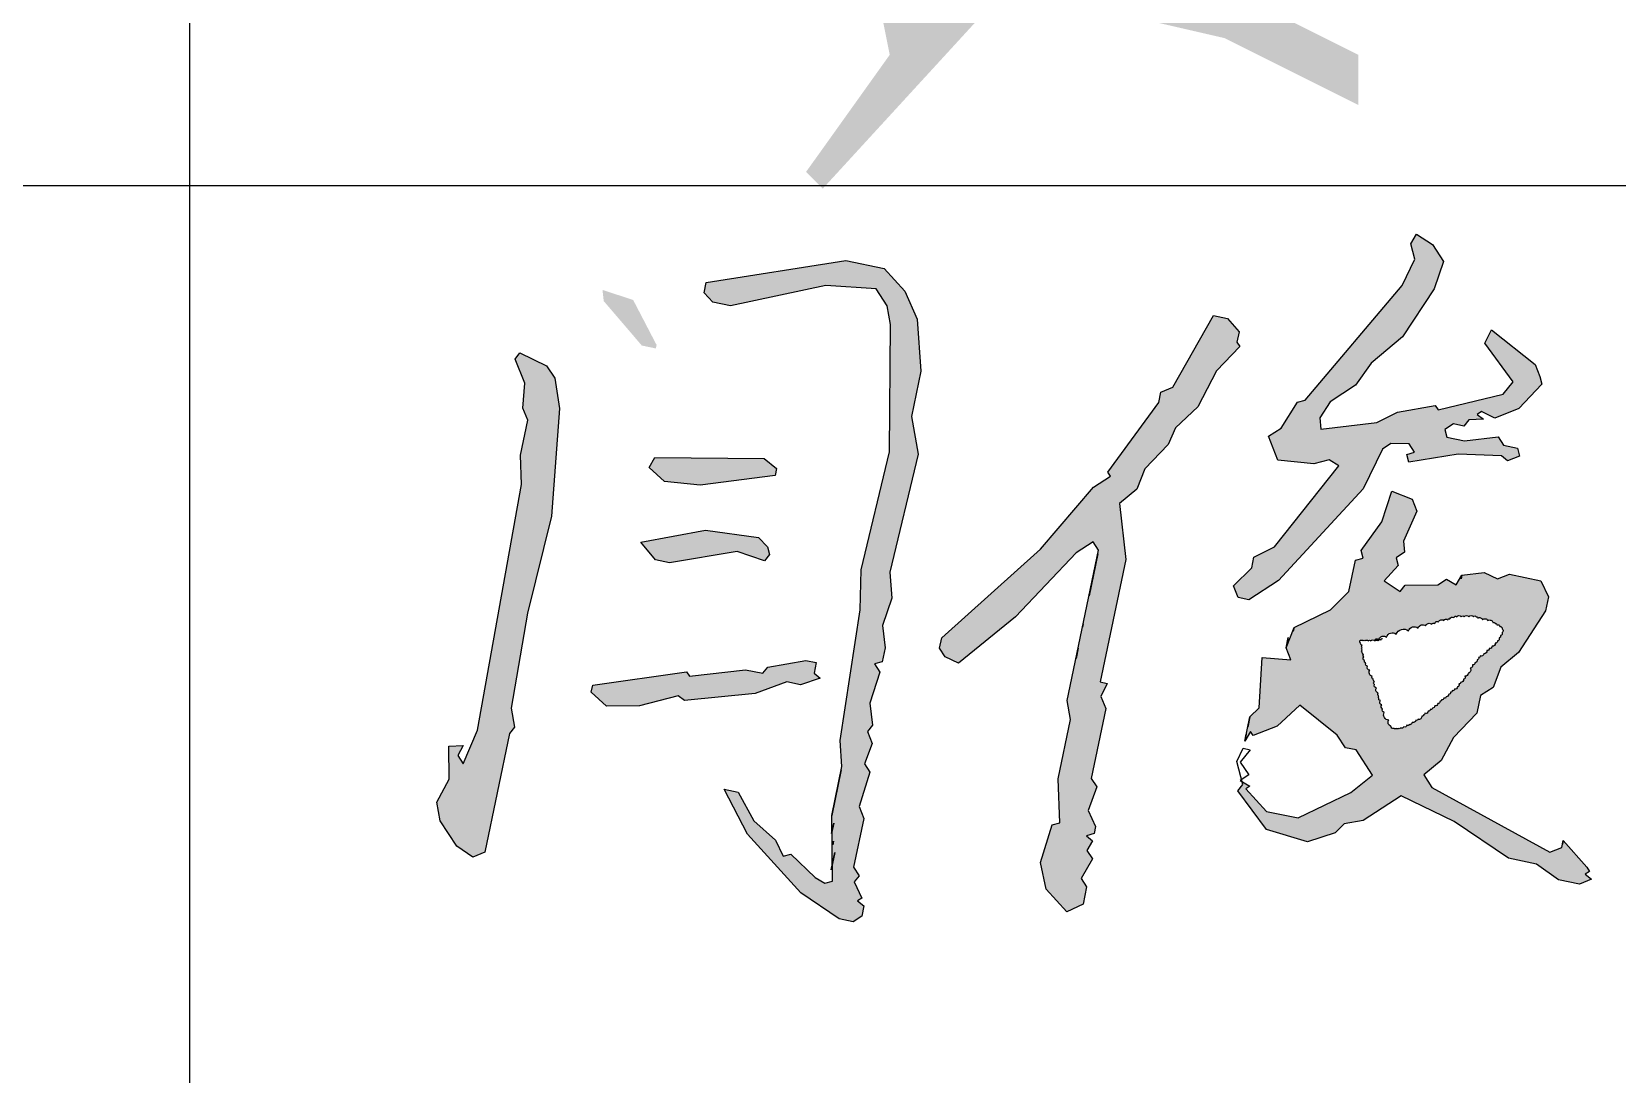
# Model space of a CAD drawing. Extents: x 5188914 to 7068445, y -542675 to 2032183.
# Drawn here: x 5235774 to 5236911, y -402085 to -401337 of the extents above; entities that cross this region are included whole.
import ezdxf

# ---------------------------------------------------------------- set-up
doc = ezdxf.new("R2010")
doc.units = 0
doc.header["$LTSCALE"] = 1000
doc.header["$MEASUREMENT"] = 0
doc.layers.get('0').update_dxf_attribs({"linetype": 'CONTINUOUS'})

msp = doc.modelspace()

# ---------------------------------------------------------------- hatches: boundary and pattern name
h = msp.add_hatch(color=0)
h.dxf.hatch_style = 1
h.paths.add_polyline_path([(5236197, -401077.9), (5236173, -401005.9), (5236161, -400993.9), (5236149, -401053.9), (5236269, -401233.9), (5236281, -401209.9)])
h.paths.add_polyline_path([(5236341, -401029.9), (5236341, -401053.9), (5236377, -401077.9), (5236377, -401029.9), (5236449, -401005.9), (5236449, -401053.9), (5236485, -401005.9), (5236617, -401005.9), (5236617, -401041.9), (5236495.2, -401141.6), (5236557, -401137.9), (5236665, -401017.9), (5236617, -400969.9), (5236377, -400981.9), (5236389, -400957.9), (5236365, -400945.9), (5236341, -401005.9), (5236245, -401029.9), (5236221, -401053.9), (5236257, -401065.9)])
h.paths.add_polyline_path([(5236557, -401089.9), (5236569, -401065.9), (5236557, -401053.9), (5236293, -401149.9), (5236305, -401173.9), (5236401, -401137.9), (5236377, -401293.9), (5236389, -401353.9), (5236329, -401437.9), (5236341, -401449.9), (5236473, -401305.9), (5236629, -401341.9), (5236725, -401389.9), (5236725, -401353.9), (5236677, -401329.9), (5236665, -401317.9), (5236545, -401269.9), (5236593, -401197.9), (5236569, -401161.9), (5236461, -401149.9), (5236425, -401173.9), (5236437, -401137.9)])
h.paths.add_polyline_path([(5236425, -401197.9), (5236521, -401185.9), (5236557, -401185.9), (5236557, -401209.9), (5236509, -401245.9), (5236461, -401209.9), (5236425, -401281.9)], flags=16)
at = {"linetype": 'Continuous'}
h = msp.add_hatch(color=256, dxfattribs=at)
h.paths.add_polyline_path([(5236152.1, -401607.7), (5236148.8, -401586), (5236142.8, -401577), (5236123.8, -401567.8), (5236120.3, -401572.2), (5236127.2, -401589.4), (5236126, -401607.4), (5236129.4, -401616), (5236124.2, -401641.1), (5236125, -401662.2), (5236093.4, -401838.6), (5236083.1, -401862.6), (5236079.2, -401856.6), (5236083.2, -401849.6), (5236072.7, -401850), (5236073, -401873.6), (5236064.3, -401890.1), (5236066.7, -401903.6), (5236078.6, -401921.8), (5236090.1, -401929.5), (5236098.6, -401926), (5236116.4, -401840.8), (5236120, -401836.3), (5236117.6, -401822.8), (5236129.2, -401754.6), (5236146.4, -401684.9)])
h.paths.add_polyline_path([(5236205, -401529.8), (5236183, -401522.6), (5236183.9, -401530.6), (5236211.2, -401562.5), (5236221.3, -401564.6), (5236221.8, -401562.1)])
h.paths.add_polyline_path([(5236343.2, -401519.5), (5236379.3, -401521.8), (5236387.2, -401533.9), (5236389.6, -401547.5), (5236388.8, -401638.8), (5236368.5, -401723.5), (5236367.7, -401752.1), (5236353.4, -401845.9), (5236354.7, -401864.5), (5236347.4, -401899.6), (5236348, -401946.8), (5236342.4, -401948.2), (5236335.5, -401944.1), (5236318, -401927.4), (5236312.5, -401928.9), (5236307.1, -401917.3), (5236291.6, -401903.6), (5236280.3, -401882.9), (5236270.2, -401880.8), (5236287, -401913.1), (5236325.3, -401955.1), (5236352.8, -401973.9), (5236362.8, -401976), (5236368.9, -401972), (5236370.4, -401964.5), (5236365.9, -401961), (5236369, -401959), (5236363.5, -401947.4), (5236367.1, -401942.9), (5236363.1, -401936.9), (5236370.5, -401901.8), (5236367, -401893.2), (5236374.8, -401868.7), (5236370.8, -401862.6), (5236376.5, -401848.1), (5236373, -401839.5), (5236376.6, -401835), (5236374.7, -401819), (5236381.9, -401796.9), (5236378, -401790.9), (5236383.5, -401789.4), (5236385.6, -401779.4), (5236383.7, -401763.3), (5236390.4, -401743.8), (5236389.1, -401725.2), (5236409.4, -401640.5), (5236404.6, -401613.4), (5236411.4, -401580.8), (5236408.7, -401543.6), (5236399.9, -401523.5), (5236384.9, -401507.3), (5236357.4, -401501.5), (5236257.3, -401517.2), (5236255.8, -401524.7), (5236262.2, -401531.3), (5236274.8, -401533.9)])
h.paths.add_polyline_path([(5236298.9, -401643.6), (5236220.6, -401642.9), (5236216.5, -401649.9), (5236227.5, -401660), (5236253, -401662.8), (5236306.8, -401655.7), (5236307.9, -401650.7)])
h.paths.add_polyline_path([(5236301.4, -401706.9), (5236294.9, -401700.3), (5236256.8, -401694.9), (5236210.5, -401703.6), (5236221, -401716.2), (5236231, -401718.3), (5236279.7, -401710.2), (5236299.3, -401716.9), (5236302.8, -401712.4)])
h.paths.add_polyline_path([(5236315.1, -401803.9), (5236325.1, -401806), (5236339.2, -401801.1), (5236334.7, -401797.5), (5236336.3, -401790), (5236328.8, -401788.4), (5236301.6, -401793.2), (5236298.1, -401797.7), (5236285.5, -401795.1), (5236245.3, -401799.8), (5236243.3, -401796.7), (5236176, -401806.2), (5236174.9, -401811.2), (5236185.9, -401821.3), (5236209.5, -401821), (5236237.2, -401813.8), (5236241.7, -401817.3), (5236292.4, -401812.2)])
h.paths.add_polyline_path([(5236588.7, -401633.6), (5236593.8, -401621.5), (5236610, -401606.6), (5236623.3, -401580.6), (5236640, -401563.2), (5236638, -401560.2), (5236639.6, -401552.7), (5236631.1, -401543), (5236621.1, -401540.9), (5236592.1, -401592.4), (5236583.5, -401595.9), (5236581.9, -401603.4), (5236545.3, -401653.3), (5236547.3, -401656.3), (5236535.2, -401664.2), (5236497.2, -401708.6), (5236426.3, -401772.2), (5236424.7, -401779.7), (5236428.7, -401785.8), (5236438.2, -401790.4), (5236479.2, -401757.1), (5236522.7, -401711.3), (5236534.9, -401703.4), (5236538.8, -401709.4), (5236516.3, -401817.2), (5236518.7, -401830.8), (5236509.8, -401873.4), (5236511, -401905), (5236505.5, -401906.5), (5236497.2, -401933.5), (5236501.1, -401952.6), (5236516, -401968.8), (5236527.6, -401963.4), (5236530.2, -401950.9), (5236526.2, -401944.8), (5236534.4, -401930.8), (5236530.4, -401924.8), (5236534.5, -401917.8), (5236530, -401914.2), (5236535.6, -401912.7), (5236536.6, -401907.7), (5236531.2, -401896.1), (5236537.4, -401879.1), (5236533.4, -401873.1), (5236543.9, -401822.9), (5236540.4, -401814.4), (5236545, -401804.9), (5236540, -401803.8), (5236558.3, -401716.1), (5236553.7, -401675.9), (5236566.3, -401665.5), (5236572, -401651)])
h.paths.add_polyline_path([(5236734.3, -401575.1), (5236756.6, -401556.2), (5236779.4, -401521.7), (5236786.1, -401502.2), (5236778.2, -401490.1), (5236766.7, -401482.5), (5236762.7, -401489.5), (5236765.6, -401500.5), (5236756.4, -401519.5), (5236686.9, -401601.8), (5236681.3, -401603.2), (5236669.6, -401621.7), (5236660.5, -401627.6), (5236667.4, -401644.8), (5236693, -401647.5), (5236704.1, -401644.6), (5236711.1, -401648.7), (5236664.9, -401707), (5236650.2, -401714.4), (5236648.7, -401721.9), (5236635.5, -401734.9), (5236638.9, -401743.4), (5236646.5, -401745), (5236667.7, -401731.1), (5236728.5, -401665.4), (5236742.3, -401636.9), (5236748.4, -401632.9), (5236761.4, -401633), (5236765.4, -401639.1), (5236759.8, -401640.6), (5236761.3, -401646.1), (5236796.5, -401640.4), (5236827.6, -401641.7), (5236832.1, -401645.2), (5236840.7, -401641.8), (5236839.2, -401636.2), (5236829.2, -401634.1), (5236825.2, -401628.1), (5236801.1, -401630.9), (5236788.6, -401628.3), (5236787.1, -401622.7), (5236793.2, -401618.8), (5236800.7, -401620.3), (5236804.2, -401615.8), (5236814.8, -401615.4), (5236810.3, -401611.9), (5236813.3, -401609.9), (5236822.8, -401614.5), (5236840, -401607.6), (5236856.7, -401590.2), (5236855.2, -401584.7), (5236851.8, -401576.1), (5236820.4, -401551.2), (5236815.8, -401560.7), (5236836.1, -401588.5), (5236829, -401597.5), (5236782.2, -401608.6), (5236780.2, -401605.6), (5236753.1, -401610.4), (5236738.4, -401617.8), (5236698.2, -401622.5), (5236697.3, -401614.4), (5236704.9, -401602.9), (5236723.1, -401591)])
h.paths.add_polyline_path([(5236757.3, -401702.8), (5236767, -401681.3), (5236763.6, -401672.7), (5236749.1, -401667.1), (5236741.8, -401689.1), (5236727.1, -401709.6), (5236728.6, -401715.1), (5236723, -401716.6), (5236718.3, -401739.1), (5236705.1, -401752.1), (5236678.9, -401764.9), (5236673.3, -401779.4), (5236676.7, -401788), (5236656.1, -401786.3), (5236653.8, -401822.4), (5236647.2, -401828.9), (5236645.7, -401836.4), (5236643.6, -401846.4), (5236647.7, -401839.4), (5236649.6, -401842.4), (5236666.8, -401835.6), (5236683, -401820.6), (5236709.9, -401842), (5236715.8, -401851.1), (5236723.4, -401852.6), (5236735.2, -401870.8), (5236719.6, -401883.2), (5236681.8, -401901.5), (5236659.2, -401896.8), (5236644.3, -401880.6), (5236647.3, -401878.6), (5236641.7, -401875.3), (5236642.3, -401877.5), (5236638.7, -401882), (5236659.1, -401909.8), (5236688.6, -401918.6), (5236708.3, -401912.2), (5236714.9, -401905.8), (5236728.4, -401903.4), (5236755.7, -401885.5), (5236793.7, -401903.9), (5236832.6, -401930.4), (5236852.7, -401934.6), (5236868.6, -401945.8), (5236883.7, -401948.9), (5236892.2, -401945.5), (5236887.8, -401941.9), (5236890.8, -401939.9), (5236888.8, -401936.9), (5236871.9, -401917.7), (5236871.4, -401920.2), (5236870.9, -401922.7), (5236862.3, -401926.1), (5236777.8, -401879.7), (5236771.9, -401870.6), (5236784.5, -401860.2), (5236793.2, -401843.7), (5236809.9, -401826.3), (5236812.6, -401813.7), (5236821.6, -401807.8), (5236827.3, -401793.3), (5236839.9, -401782.8), (5236859.3, -401752.9), (5236861.4, -401742.9), (5236855.9, -401731.3), (5236833.4, -401726.6), (5236824.8, -401730), (5236815.3, -401725.4), (5236799.2, -401727.3), (5236795.2, -401734.3), (5236788.2, -401730.2), (5236782.1, -401734.1), (5236758.5, -401734.4), (5236755, -401738.9), (5236743.5, -401731.3), (5236753.6, -401720.3), (5236752.2, -401714.8), (5236758.2, -401710.8)])
h.paths.add_polyline_path([(5236760.9, -401767.3, -0.520567), (5236767.9, -401765.2, -0.520567), (5236773.3, -401763.6, -0.520567), (5236777.7, -401762.5, -0.520567), (5236779.8, -401761.9, -0.520567), (5236782.6, -401760.8, -0.520567), (5236786.3, -401759.8, -0.520567), (5236789.1, -401759.2, -0.520567), (5236790.7, -401758.7, -0.520567), (5236793.4, -401757.6, -0.520567), (5236795.6, -401757.1, -0.520567), (5236798.8, -401757.1, -0.520567), (5236801, -401757.1, -0.520567), (5236804.2, -401757.1, -0.520567), (5236807.5, -401757.1, -0.520567), (5236809.6, -401757.1, -0.520567), (5236810.7, -401758.1, -0.520567), (5236814, -401759.2, -0.520567), (5236817.8, -401759.8, -0.520567), (5236821.6, -401761.4, -0.520567), (5236823.2, -401761.9, -0.520567), (5236824.3, -401763, -0.520567), (5236826.5, -401764.1, -0.520567), (5236828.1, -401765.7, -0.520567), (5236828.1, -401768.4, -0.520567), (5236827, -401770.6, -0.520567), (5236825.9, -401772.2, -0.520567), (5236824.8, -401774.4, -0.520567), (5236823.2, -401776, -0.520567), (5236821, -401778.2, -0.520567), (5236818.9, -401779.8, -0.520567), (5236817.2, -401781.4, -0.520567), (5236815.1, -401783.6, -0.520567), (5236812.4, -401785.2, -0.520567), (5236811.3, -401786.3, -0.520567), (5236810.2, -401787.9, -0.520567), (5236808.6, -401790.1, -0.520567), (5236806.9, -401791.7, -0.520567), (5236805.3, -401793.9, -0.520567), (5236803.7, -401797.7, -0.520567), (5236801.5, -401799.8, -0.520567), (5236800.4, -401802, -0.520567), (5236798.3, -401804.2, -0.520567), (5236797.2, -401805.3, -0.520567), (5236796.1, -401807.4, -0.520567), (5236793.9, -401809, -0.520567), (5236792.3, -401810.1, -0.520567), (5236791.2, -401811.2, -0.520567), (5236789.6, -401812.8, -0.520567), (5236788, -401814.5, -0.520567), (5236786.3, -401815.5, -0.520567), (5236784.7, -401816.6, -0.520567), (5236783.6, -401817.7, -0.520567), (5236782, -401819.3, -0.520567), (5236779.8, -401821, -0.520567), (5236778.2, -401822.6, -0.520567), (5236776.6, -401823.7, -0.520567), (5236775, -401824.8, -0.520567), (5236772.8, -401826.4, -0.520567), (5236771.7, -401827.5, -0.520567), (5236770.6, -401828.5, -0.520567), (5236767.9, -401830.7, -0.520567), (5236766.3, -401831.3, -0.520567), (5236763.6, -401832.9, -0.520567), (5236761.4, -401834.5, -0.520567), (5236759.8, -401835, -0.520567), (5236757.6, -401836.1, -0.520567), (5236755.5, -401836.7, -0.520567), (5236753.8, -401837.2, -0.520567), (5236752.2, -401837.2, -0.520567), (5236750.6, -401837.2, -0.520567), (5236748.4, -401835.6, -0.520567), (5236746.8, -401831.3, -0.520567), (5236743.5, -401825.8, -0.520567), (5236742.4, -401823.1, -0.520567), (5236741.9, -401820.4, -0.520567), (5236740.8, -401817.2, -0.520567), (5236739.7, -401815.5, -0.520567), (5236739.7, -401813.9, -0.520567), (5236739.2, -401811.8, -0.520567), (5236738.1, -401808, -0.520567), (5236736.5, -401805.8, -0.520567), (5236736.5, -401803.6, -0.520567), (5236735.9, -401802, -0.520567), (5236734.9, -401799.8, -0.520567), (5236733.2, -401795.5, -0.520567), (5236731.6, -401792.8, -0.520567), (5236730.5, -401790.1, -0.520567), (5236729.4, -401788.5, -0.520567), (5236728.9, -401785.8, -0.520567), (5236728.9, -401784.1, -0.520567), (5236727.8, -401782.5, -0.520567), (5236727.8, -401780.9, -0.520567), (5236727.8, -401779.3, -0.520567), (5236727.8, -401777.6, -0.520567), (5236726.7, -401776, -0.520567), (5236726.2, -401774.4, -0.520567), (5236728.4, -401774.4, -0.520567), (5236730, -401774.4, -0.520567), (5236732.1, -401774.4, -0.520567), (5236733.8, -401774.4, -0.435193), (5236736.7, -401774, -0.455955), (5236739.7, -401773.3, -0.520567), (5236745.2, -401771.7, -0.520567), (5236752.2, -401769.5, -0.520567)], flags=16)
h.paths.add_polyline_path([(5237125.6, -401667.3), (5237087.6, -401648.9), (5237081.2, -401642.4), (5237073.1, -401643.3), (5237066.6, -401636.7), (5237049.1, -401633), (5237054.9, -401655.2), (5237084, -401666.5), (5237090.4, -401673.1), (5237089.4, -401678.1), (5237111.9, -401682.8), (5237127.1, -401672.9)])
h.paths.add_polyline_path([(5237041.3, -401720.3), (5237024.3, -401714.2), (5237005.7, -401715.5), (5237013.1, -401730.1), (5237045.2, -401739.4), (5237047, -401755.5), (5237053.5, -401762.1), (5237062.2, -401745.6)])
h.paths.add_polyline_path([(5237082.6, -401823.1), (5237081.1, -401817.6), (5237090.2, -401811.6), (5237086.3, -401805.6), (5237094.3, -401804.6), (5237092.8, -401799.1), (5237098.4, -401797.6), (5237098.9, -401795.1), (5237089.9, -401788), (5237089.4, -401790.5), (5237088.9, -401793), (5237080.3, -401796.5), (5237050.4, -401826.8), (5237045.8, -401836.3), (5237030.2, -401848.8), (5237025.6, -401858.3), (5236990.2, -401877), (5236988.7, -401884.6), (5236992.6, -401890.6), (5237007.1, -401896.3), (5237030.3, -401885.4), (5237061.8, -401847.5), (5237059.8, -401844.5), (5237068.9, -401838.6), (5237067.4, -401833)])
h.paths.add_polyline_path([(5237219.8, -401629.5), (5237240, -401620.6), (5237293.8, -401613.6), (5237308.8, -401616.7), (5237332.9, -401613.9), (5237336.9, -401620), (5237339, -401610), (5237355.5, -401618.6), (5237364.1, -401615.2), (5237365.1, -401610.2), (5237347.2, -401596), (5237349.1, -401599), (5237343.1, -401603), (5237331.6, -401595.3), (5237300.5, -401594.1), (5237296.9, -401598.5), (5237274.4, -401593.8), (5237260.8, -401596.2), (5237256.8, -401590.2), (5237272.6, -401564.7), (5237277.3, -401542.1), (5237271.9, -401530.5), (5237257.9, -401522.4), (5237254.4, -401526.9), (5237251.6, -401552.5), (5237225.2, -401591.4), (5237219.7, -401592.8), (5237218.1, -401600.4), (5237175.3, -401617.6), (5237174.7, -401620.1), (5237173.2, -401627.6), (5237179.1, -401636.7), (5237146.2, -401669), (5237144.1, -401679), (5237136.1, -401680), (5237131.5, -401689.5), (5237140.9, -401694.1), (5237145, -401687.1), (5237150, -401688.1), (5237154.1, -401681.1), (5237159.1, -401682.2), (5237157.7, -401676.7), (5237180.9, -401665.8), (5237185.5, -401656.3), (5237203.1, -401646.9)])

# ---------------------------------------------------------------- linework, layer by layer
for p, q in [((5235887.2, -403397.6), (5235887.2, -400147.6)), ((5235887.2, -403397.6), (5235887.2, -400147.6)), ((5235887.2, -403397.6), (5235887.2, -400147.6)), ((5234307.2, -401447.6), (5239807.2, -401447.6))]:
    msp.add_line(p, q)
for points in [[(5236855.2, -401584.7), (5236856.7, -401590.2), (5236840, -401607.6), (5236822.8, -401614.5), (5236813.3, -401609.9), (5236810.3, -401611.9), (5236814.8, -401615.4), (5236804.2, -401615.8), (5236800.7, -401620.3), (5236793.2, -401618.8), (5236787.1, -401622.7), (5236788.6, -401628.3), (5236801.1, -401630.9), (5236825.2, -401628.1), (5236829.2, -401634.1), (5236839.2, -401636.2), (5236840.7, -401641.8), (5236832.1, -401645.2), (5236827.6, -401641.7), (5236796.5, -401640.4), (5236761.3, -401646.1), (5236759.8, -401640.6), (5236765.4, -401639.1), (5236761.4, -401633), (5236748.4, -401632.9), (5236742.3, -401636.9), (5236728.5, -401665.4), (5236667.7, -401731.1), (5236646.5, -401745), (5236638.9, -401743.4), (5236635.5, -401734.9), (5236648.7, -401721.9), (5236650.2, -401714.4), (5236664.9, -401707), (5236711.1, -401648.7), (5236704.1, -401644.6), (5236693, -401647.5), (5236667.4, -401644.8), (5236660.5, -401627.6), (5236669.6, -401621.7), (5236681.3, -401603.2), (5236686.9, -401601.8), (5236756.4, -401519.5), (5236765.6, -401500.5), (5236762.7, -401489.5), (5236766.7, -401482.5), (5236778.2, -401490.1), (5236786.1, -401502.2), (5236779.4, -401521.7), (5236756.6, -401556.2), (5236734.3, -401575.1), (5236723.1, -401591), (5236704.9, -401602.9), (5236697.3, -401614.4), (5236698.2, -401622.5), (5236738.4, -401617.8), (5236753.1, -401610.4), (5236780.2, -401605.6), (5236782.2, -401608.6), (5236829, -401597.5), (5236836.1, -401588.5), (5236815.8, -401560.7), (5236820.4, -401551.2), (5236851.8, -401576.1), (5236855.2, -401584.7)], [(5236370.4, -401964.5), (5236368.9, -401972), (5236362.8, -401976), (5236352.8, -401973.9), (5236325.3, -401955.1), (5236287, -401913.1), (5236270.2, -401880.8), (5236280.3, -401882.9), (5236291.6, -401903.6), (5236307.1, -401917.3), (5236312.5, -401928.9), (5236318, -401927.4), (5236335.5, -401944.1), (5236342.4, -401948.2), (5236348, -401946.8), (5236347.4, -401899.6), (5236354.7, -401864.5), (5236353.4, -401845.9), (5236367.7, -401752.1), (5236368.5, -401723.5), (5236388.8, -401638.8), (5236389.6, -401547.5), (5236387.2, -401533.9), (5236379.3, -401521.8), (5236343.2, -401519.5), (5236274.8, -401533.9), (5236262.2, -401531.3), (5236255.8, -401524.7), (5236257.3, -401517.2), (5236357.4, -401501.5), (5236384.9, -401507.3), (5236399.9, -401523.5), (5236408.7, -401543.6), (5236411.4, -401580.8), (5236404.6, -401613.4), (5236409.4, -401640.5), (5236389.1, -401725.2), (5236390.4, -401743.8), (5236383.7, -401763.3), (5236385.6, -401779.4), (5236383.5, -401789.4), (5236378, -401790.9), (5236381.9, -401796.9), (5236374.7, -401819), (5236376.6, -401835), (5236373, -401839.5), (5236376.5, -401848.1), (5236370.8, -401862.6), (5236374.8, -401868.7), (5236367, -401893.2), (5236370.5, -401901.8), (5236363.1, -401936.9), (5236367.1, -401942.9), (5236363.5, -401947.4), (5236369, -401959), (5236365.9, -401961), (5236370.4, -401964.5)], [(5236639.6, -401552.7), (5236638, -401560.2), (5236640, -401563.2), (5236623.3, -401580.6), (5236610, -401606.6), (5236593.8, -401621.5), (5236588.7, -401633.6), (5236572, -401651), (5236566.3, -401665.5), (5236553.7, -401675.9), (5236558.3, -401716.1), (5236540, -401803.8), (5236545, -401804.9), (5236540.4, -401814.4), (5236543.9, -401822.9), (5236533.4, -401873.1), (5236537.4, -401879.1), (5236531.2, -401896.1), (5236536.6, -401907.7), (5236535.6, -401912.7), (5236530, -401914.2), (5236534.5, -401917.8), (5236530.4, -401924.8), (5236534.4, -401930.8), (5236526.2, -401944.8), (5236530.2, -401950.9), (5236527.6, -401963.4), (5236516, -401968.8), (5236501.1, -401952.6), (5236497.2, -401933.5), (5236505.5, -401906.5), (5236511, -401905), (5236509.8, -401873.4), (5236518.7, -401830.8), (5236516.3, -401817.2), (5236538.8, -401709.4), (5236534.9, -401703.4), (5236522.7, -401711.3), (5236479.2, -401757.1), (5236438.2, -401790.4), (5236428.7, -401785.8), (5236424.7, -401779.7), (5236426.3, -401772.2), (5236497.2, -401708.6), (5236535.2, -401664.2), (5236547.3, -401656.3), (5236545.3, -401653.3), (5236581.9, -401603.4), (5236583.5, -401595.9), (5236592.1, -401592.4), (5236621.1, -401540.9), (5236631.1, -401543), (5236639.6, -401552.7)], [(5236120, -401836.3), (5236116.4, -401840.8), (5236098.6, -401926), (5236090.1, -401929.5), (5236078.6, -401921.8), (5236066.7, -401903.6), (5236064.3, -401890.1), (5236073, -401873.6), (5236072.7, -401850), (5236083.2, -401849.6), (5236079.2, -401856.6), (5236083.1, -401862.6), (5236093.4, -401838.6), (5236125, -401662.2), (5236124.2, -401641.1), (5236129.4, -401616), (5236126, -401607.4), (5236127.2, -401589.4), (5236120.3, -401572.2), (5236123.8, -401567.8), (5236142.8, -401577), (5236148.8, -401586), (5236152.1, -401607.7), (5236146.4, -401684.9), (5236129.2, -401754.6), (5236117.6, -401822.8), (5236120, -401836.3)], [(5236307.9, -401650.7), (5236306.8, -401655.7), (5236253, -401662.8), (5236227.5, -401660), (5236216.5, -401649.9), (5236220.6, -401642.9), (5236298.9, -401643.6), (5236307.9, -401650.7)], [(5236888.8, -401936.9), (5236890.8, -401939.9), (5236887.8, -401941.9), (5236892.2, -401945.5), (5236883.7, -401948.9), (5236868.6, -401945.8), (5236852.7, -401934.6), (5236832.6, -401930.4), (5236793.7, -401903.9), (5236755.7, -401885.5), (5236728.4, -401903.4), (5236714.9, -401905.8), (5236708.3, -401912.2), (5236688.6, -401918.6), (5236659.1, -401909.8), (5236638.7, -401882), (5236642.3, -401877.5), (5236637.9, -401860.9), (5236642.5, -401851.4), (5236647.5, -401852.5), (5236640.4, -401861.4), (5236646.4, -401870.5), (5236640.3, -401874.5), (5236647.3, -401878.6), (5236644.3, -401880.6), (5236659.2, -401896.8), (5236681.8, -401901.5), (5236719.6, -401883.2), (5236735.2, -401870.8), (5236723.4, -401852.6), (5236715.8, -401851.1), (5236709.9, -401842), (5236683, -401820.6), (5236666.8, -401835.6), (5236649.6, -401842.4), (5236647.7, -401839.4), (5236643.6, -401846.4), (5236647.2, -401828.9), (5236653.8, -401822.4), (5236656.1, -401786.3), (5236676.7, -401788), (5236673.3, -401779.4), (5236678.9, -401764.9), (5236705.1, -401752.1), (5236718.3, -401739.1), (5236723, -401716.6), (5236728.6, -401715.1), (5236727.1, -401709.6), (5236741.8, -401689.1), (5236749.1, -401667.1), (5236763.6, -401672.7), (5236767, -401681.3), (5236757.3, -401702.8), (5236758.2, -401710.8), (5236752.2, -401714.8), (5236753.6, -401720.3), (5236743.5, -401731.3), (5236755, -401738.9), (5236758.5, -401734.4), (5236782.1, -401734.1), (5236788.2, -401730.2), (5236795.2, -401734.3), (5236799.2, -401727.3), (5236815.3, -401725.4), (5236824.8, -401730), (5236833.4, -401726.6), (5236855.9, -401731.3), (5236861.4, -401742.9), (5236859.3, -401752.9), (5236839.9, -401782.8), (5236827.3, -401793.3), (5236821.6, -401807.8), (5236812.6, -401813.7), (5236809.9, -401826.3), (5236793.2, -401843.7), (5236784.5, -401860.2), (5236771.9, -401870.6), (5236777.8, -401879.7), (5236862.3, -401926.1), (5236870.9, -401922.7), (5236871.9, -401917.7), (5236888.8, -401936.9)], [(5236301.4, -401706.9), (5236302.8, -401712.4), (5236299.3, -401716.9), (5236279.7, -401710.2), (5236231, -401718.3), (5236221, -401716.2), (5236210.5, -401703.6), (5236256.8, -401694.9), (5236294.9, -401700.3), (5236301.4, -401706.9)], [(5236538.3, -401711.9), (5236532, -401742), (5236538.3, -401711.9)], [(5236799.2, -401727.3), (5236798.7, -401729.8), (5236799.2, -401727.3)], [(5236527.8, -401762.1), (5236527.3, -401764.6), (5236527.8, -401762.1)], [(5236678.9, -401764.9), (5236678.4, -401767.4), (5236678.9, -401764.9)], [(5236674.8, -401771.9), (5236673.3, -401779.4), (5236674.8, -401771.9)], [(5236524.2, -401779.6), (5236522.6, -401787.1), (5236524.2, -401779.6)], [(5236334.7, -401797.5), (5236339.2, -401801.1), (5236325.1, -401806), (5236315.1, -401803.9), (5236292.4, -401812.2), (5236241.7, -401817.3), (5236237.2, -401813.8), (5236209.5, -401821), (5236185.9, -401821.3), (5236174.9, -401811.2), (5236176, -401806.2), (5236243.3, -401796.7), (5236245.3, -401799.8), (5236285.5, -401795.1), (5236298.1, -401797.7), (5236301.6, -401793.2), (5236328.8, -401788.4), (5236336.3, -401790), (5236334.7, -401797.5)], [(5236647.2, -401828.9), (5236645.7, -401836.4), (5236647.2, -401828.9)], [(5236644.6, -401841.4), (5236643.6, -401846.4), (5236644.6, -401841.4)], [(5236354.2, -401867), (5236347.4, -401899.6), (5236354.2, -401867)], [(5236348.8, -401905.1), (5236347.3, -401912.6), (5236348.8, -401905.1)], [(5236348.7, -401918.2), (5236348.2, -401920.7), (5236348.7, -401918.2)], [(5236871.9, -401917.7), (5236871.4, -401920.2), (5236871.9, -401917.7)], [(5236349.7, -401926.2), (5236347, -401938.7), (5236349.7, -401926.2)]]:
    msp.add_lwpolyline(points, dxfattribs=at)
msp.add_lwpolyline([(5236736.5, -401774.4, -0.520567), (5236739.7, -401773.3, -0.520567), (5236739.7, -401773.3, -0.520567), (5236745.2, -401771.7, -0.520567), (5236745.2, -401771.7, -0.520567), (5236752.2, -401769.5, -0.520567), (5236752.2, -401769.5, -0.520567), (5236760.9, -401767.3, -0.520567), (5236760.9, -401767.3, -0.520567), (5236767.9, -401765.2, -0.520567), (5236767.9, -401765.2, -0.520567), (5236773.3, -401763.6, -0.520567), (5236773.3, -401763.6, -0.520567), (5236777.7, -401762.5, -0.520567), (5236777.7, -401762.5, -0.520567), (5236779.8, -401761.9, -0.520567), (5236779.8, -401761.9, -0.520567), (5236782.6, -401760.8, -0.520567), (5236782.6, -401760.8, -0.520567), (5236786.3, -401759.8, -0.520567), (5236786.3, -401759.8, -0.520567), (5236789.1, -401759.2, -0.520567), (5236789.1, -401759.2, -0.520567), (5236790.7, -401758.7, -0.520567), (5236790.7, -401758.7, -0.520567), (5236793.4, -401757.6, -0.520567), (5236793.4, -401757.6, -0.520567), (5236795.6, -401757.1, -0.520567), (5236795.6, -401757.1, -0.520567), (5236798.8, -401757.1, -0.520567), (5236798.8, -401757.1, -0.520567), (5236801, -401757.1, -0.520567), (5236801, -401757.1, -0.520567), (5236804.2, -401757.1, -0.520567), (5236804.2, -401757.1, -0.520567), (5236807.5, -401757.1, -0.520567), (5236807.5, -401757.1, -0.520567), (5236809.6, -401757.1, -0.520567), (5236809.6, -401757.1, -0.520567), (5236810.7, -401758.1, -0.520567), (5236810.7, -401758.1, -0.520567), (5236814, -401759.2, -0.520567), (5236814, -401759.2, -0.520567), (5236817.8, -401759.8, -0.520567), (5236817.8, -401759.8, -0.520567), (5236821.6, -401761.4, -0.520567), (5236821.6, -401761.4, -0.520567), (5236823.2, -401761.9, -0.520567), (5236823.2, -401761.9, -0.520567), (5236824.3, -401763, -0.520567), (5236824.3, -401763, -0.520567), (5236826.5, -401764.1, -0.520567), (5236826.5, -401764.1, -0.520567), (5236828.1, -401765.7, -0.520567), (5236828.1, -401765.7, -0.520567), (5236828.1, -401768.4, -0.520567), (5236828.1, -401768.4, -0.520567), (5236827, -401770.6, -0.520567), (5236827, -401770.6, -0.520567), (5236825.9, -401772.2, -0.520567), (5236825.9, -401772.2, -0.520567), (5236824.8, -401774.4, -0.520567), (5236824.8, -401774.4, -0.520567), (5236823.2, -401776, -0.520567), (5236823.2, -401776, -0.520567), (5236821, -401778.2, -0.520567), (5236821, -401778.2, -0.520567), (5236818.9, -401779.8, -0.520567), (5236818.9, -401779.8, -0.520567), (5236817.2, -401781.4, -0.520567), (5236817.2, -401781.4, -0.520567), (5236815.1, -401783.6, -0.520567), (5236815.1, -401783.6, -0.520567), (5236812.4, -401785.2, -0.520567), (5236812.4, -401785.2, -0.520567), (5236811.3, -401786.3, -0.520567), (5236811.3, -401786.3, -0.520567), (5236810.2, -401787.9, -0.520567), (5236810.2, -401787.9, -0.520567), (5236808.6, -401790.1, -0.520567), (5236808.6, -401790.1, -0.520567), (5236806.9, -401791.7, -0.520567), (5236806.9, -401791.7, -0.520567), (5236805.3, -401793.9, -0.520567), (5236805.3, -401793.9, -0.520567), (5236803.7, -401797.7, -0.520567), (5236803.7, -401797.7, -0.520567), (5236801.5, -401799.8, -0.520567), (5236801.5, -401799.8, -0.520567), (5236800.4, -401802, -0.520567), (5236800.4, -401802, -0.520567), (5236798.3, -401804.2, -0.520567), (5236798.3, -401804.2, -0.520567), (5236797.2, -401805.3, -0.520567), (5236797.2, -401805.3, -0.520567), (5236796.1, -401807.4, -0.520567), (5236796.1, -401807.4, -0.520567), (5236793.9, -401809, -0.520567), (5236793.9, -401809, -0.520567), (5236792.3, -401810.1, -0.520567), (5236792.3, -401810.1, -0.520567), (5236791.2, -401811.2, -0.520567), (5236791.2, -401811.2, -0.520567), (5236789.6, -401812.8, -0.520567), (5236789.6, -401812.8, -0.520567), (5236788, -401814.5, -0.520567), (5236788, -401814.5, -0.520567), (5236786.3, -401815.5, -0.520567), (5236786.3, -401815.5, -0.520567), (5236784.7, -401816.6, -0.520567), (5236784.7, -401816.6, -0.520567), (5236783.6, -401817.7, -0.520567), (5236783.6, -401817.7, -0.520567), (5236782, -401819.3, -0.520567), (5236782, -401819.3, -0.520567), (5236779.8, -401821, -0.520567), (5236779.8, -401821, -0.520567), (5236778.2, -401822.6, -0.520567), (5236778.2, -401822.6, -0.520567), (5236776.6, -401823.7, -0.520567), (5236776.6, -401823.7, -0.520567), (5236775, -401824.8, -0.520567), (5236775, -401824.8, -0.520567), (5236772.8, -401826.4, -0.520567), (5236772.8, -401826.4, -0.520567), (5236771.7, -401827.5, -0.520567), (5236771.7, -401827.5, -0.520567), (5236770.6, -401828.5, -0.520567), (5236770.6, -401828.5, -0.520567), (5236767.9, -401830.7, -0.520567), (5236767.9, -401830.7, -0.520567), (5236766.3, -401831.3, -0.520567), (5236766.3, -401831.3, -0.520567), (5236763.6, -401832.9, -0.520567), (5236763.6, -401832.9, -0.520567), (5236761.4, -401834.5, -0.520567), (5236761.4, -401834.5, -0.520567), (5236759.8, -401835, -0.520567), (5236759.8, -401835, -0.520567), (5236757.6, -401836.1, -0.520567), (5236757.6, -401836.1, -0.520567), (5236755.5, -401836.7, -0.520567), (5236755.5, -401836.7, -0.520567), (5236753.8, -401837.2, -0.520567), (5236753.8, -401837.2, -0.520567), (5236752.2, -401837.2, -0.520567), (5236752.2, -401837.2, -0.520567), (5236750.6, -401837.2, -0.520567), (5236750.6, -401837.2, -0.520567), (5236748.4, -401835.6, -0.520567), (5236748.4, -401835.6, -0.520567), (5236746.8, -401831.3, -0.520567), (5236746.8, -401831.3, -0.520567), (5236743.5, -401825.8, -0.520567), (5236743.5, -401825.8, -0.520567), (5236742.4, -401823.1, -0.520567), (5236742.4, -401823.1, -0.520567), (5236741.9, -401820.4, -0.520567), (5236741.9, -401820.4, -0.520567), (5236740.8, -401817.2, -0.520567), (5236740.8, -401817.2, -0.520567), (5236739.7, -401815.5, -0.520567), (5236739.7, -401815.5, -0.520567), (5236739.7, -401813.9, -0.520567), (5236739.7, -401813.9, -0.520567), (5236739.2, -401811.8, -0.520567), (5236739.2, -401811.8, -0.520567), (5236738.1, -401808, -0.520567), (5236738.1, -401808, -0.520567), (5236736.5, -401805.8, -0.520567), (5236736.5, -401805.8, -0.520567), (5236736.5, -401803.6, -0.520567), (5236736.5, -401803.6, -0.520567), (5236735.9, -401802, -0.520567), (5236735.9, -401802, -0.520567), (5236734.9, -401799.8, -0.520567), (5236734.9, -401799.8, -0.520567), (5236733.2, -401795.5, -0.520567), (5236733.2, -401795.5, -0.520567), (5236731.6, -401792.8, -0.520567), (5236731.6, -401792.8, -0.520567), (5236730.5, -401790.1, -0.520567), (5236730.5, -401790.1, -0.520567), (5236729.4, -401788.5, -0.520567), (5236729.4, -401788.5, -0.520567), (5236728.9, -401785.8, -0.520567), (5236728.9, -401785.8, -0.520567), (5236728.9, -401784.1, -0.520567), (5236728.9, -401784.1, -0.520567), (5236727.8, -401782.5, -0.520567), (5236727.8, -401782.5, -0.520567), (5236727.8, -401780.9, -0.520567), (5236727.8, -401780.9, -0.520567), (5236727.8, -401779.3, -0.520567), (5236727.8, -401779.3, -0.520567), (5236727.8, -401777.6, -0.520567), (5236727.8, -401777.6, -0.520567), (5236726.7, -401776, -0.520567), (5236726.7, -401776, -0.520567), (5236726.2, -401774.4, -0.520567), (5236726.2, -401774.4, -0.520567), (5236728.4, -401774.4, -0.520567), (5236728.4, -401774.4, -0.520567), (5236730, -401774.4, -0.520567), (5236730, -401774.4, -0.520567), (5236732.1, -401774.4, -0.520567), (5236732.1, -401774.4, -0.520567), (5236733.8, -401774.4, -0.520567), (5236733.8, -401774.4, -0.520567), (5236737, -401774.4, -0.520567), (5236737, -401774.4, -0.520567), (5236739.2, -401774.4, -0.520567), (5236739.2, -401774.4, -0.520567), (5236741.4, -401773.8, -0.520567), (5236741.4, -401773.8, -0.520567), (5236742.4, -401772.8, -0.520567), (5236742.4, -401772.8, -0.520567), (5236742.4, -401772.8)], format="xyb", dxfattribs=at)

doc.saveas('drawing.dxf')
